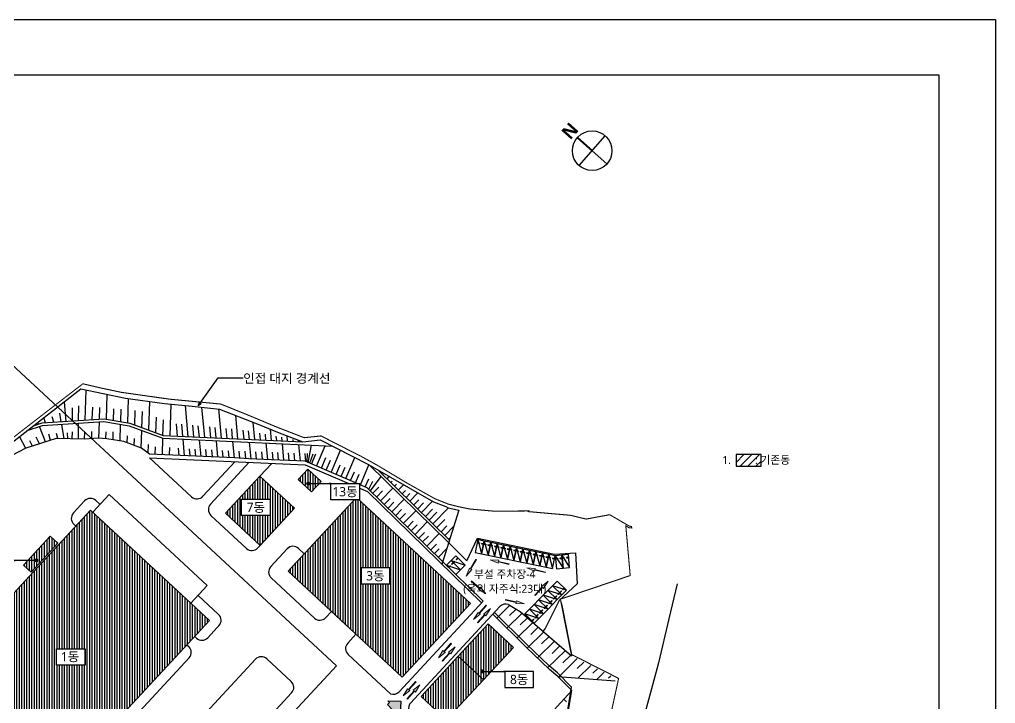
# Model space of a CAD drawing. Header units: millimetres. Extents: x 0 to 841000, y 0 to 594000.
# Drawn here: x 470579 to 841000, y 334608 to 594000 of the extents above; entities that cross this region are included whole.
import ezdxf
from ezdxf.enums import TextEntityAlignment as Align
from ezdxf.xclip import XClip

# ---------------------------------------------------------------- set-up
doc = ezdxf.new("R2010")
doc.units = ezdxf.units.MM
doc.header["$LTSCALE"] = 1000
doc.header["$XCLIPFRAME"] = 0
doc.linetypes.add('XR-SITE PLAN$0$PHANTOM-GAUN', pattern=[30, 20, -2, 2, -2, 2, -2])
doc.layers.get('Defpoints').update_dxf_attribs({"color": 137})
for name, color, linetype in [('HAT', 5, 'Continuous'), ('SYM', 6, 'Continuous'), ('SYM-LEAD', 6, 'Continuous'), ('TEXT', 3, 'Continuous'), ('XR-PLAN$0$WALL-D', 8, 'Continuous'), ('XR-PLAN$0$주차장', 252, 'Continuous'), ('XR-SITE PLAN$0$ETC-8', 8, 'Continuous'), ('XR-SITE PLAN$0$건물', 3, 'Continuous'), ('XR-SITE PLAN$0$대지경계선', 2, 'XR-SITE PLAN$0$PHANTOM-GAUN'), ('XR-SITE PLAN$0$연속주제_국토계획_교통시설', 8, 'Continuous'), ('XR-SITE PLAN$0$입면선', 8, 'Continuous'), ('일반형 주차', 5, 'Continuous')]:
    doc.layers.add(name, color=color, linetype=linetype)
doc.layers.add('XR-PL-B3F$0$ETC-차량동선', color=251, linetype='Continuous', lineweight=13)
doc.styles.add('$0$스타일1', font='malgun.ttf')
doc.styles.add('스타일1', font='malgun.ttf')
doc.styles.add('스타일2', font='malgunbd.ttf')
doc.dimstyles.new('DIM-QD 1', dxfattribs={"dimtxt": 3, "dimasz": 1.5, "dimexe": 1, "dimexo": 0, "dimgap": 1, "dimtad": 1, "dimdec": 3, "dimdsep": 46, "dimlunit": 6, "dimtxsty": '$0$스타일1', "dimblk1": 'ARCHTICK', "dimblk2": 'ARCHTICK', "dimsah": 1, "dimcen": 0, "dimclrd": 256, "dimclre": 256, "dimclrt": 3, "dimazin": 2, "dimtfac": 1, "dimtdec": 3, "dimtix": 1, "dimtmove": 2, "dimatfit": 3, "dimldrblk": 'ARCHTICK', "dimfxl": 1, "dimtolj": 1, "dimtzin": 0, "dimarcsym": 0})

# ---------------------------------------------------------------- blocks, each defined once
blk = doc.blocks.new('north')
at = {"layer": 'SYM', "color": 6}
for p, q in [((-7.5, 0), (7.5, 0)), ((0, 0), (0, -7.5))]:
    blk.add_line(p, q, dxfattribs=at)
at = {"layer": 'SYM', "color": 6, "const_width": 0.714}
blk.add_lwpolyline([(0, 7.5), (0, 0)], dxfattribs=at)
at = {"layer": 'SYM', "color": 6}
blk.add_circle((0, 0), 7.5, dxfattribs=at)
at = {"layer": 'SYM', "color": 3, "style": '스타일2'}
blk.add_text('N', height=5, dxfattribs=at).set_placement((0, 8.82), align=Align.CENTER)
blk = doc.blocks.new('_ARCHTICK')
at = {"color": 0, "linetype": 'ByBlock', "const_width": 0.15}
blk.add_lwpolyline([(-0.5, -0.5), (0.5, 0.5)], dxfattribs=at)
blk = doc.blocks.new('XR-PLAN$0$sheet-line')
at = {"layer": 'Defpoints'}
blk.add_lwpolyline([(168200, -356400), (0, -356400), (0, -237600), (168200, -237600)], close=True, dxfattribs=at)
blk = doc.blocks.new('XR-PLAN')
at = {"layer": 'XR-PLAN$0$WALL-D'}
blk.add_blockref('XR-PLAN$0$sheet-line', (504600, 356400), dxfattribs=at)
blk = doc.blocks.new('0010')
at = {"layer": 'SYM'}
blk.add_hatch(color=1, dxfattribs=at).paths.add_polyline_path([(-135807, 344538), (-136507, 343838), (-136307, 343838), (-136307, 343638), (-135307, 343638), (-135307, 343838), (-135107, 343838)])
at = {"layer": 'SYM', "color": 1}
blk.add_lwpolyline([(-136307, 343638), (-136307, 343838), (-136507, 343838), (-135807, 344538), (-135107, 343838), (-135307, 343838), (-135307, 343638)], close=True, dxfattribs=at)
blk = doc.blocks.new('XR-PLAN$0$확장형주차')
at = {"layer": 'XR-PLAN$0$주차장'}
blk.add_line((-2500, 5100), (0, 100), dxfattribs=at)
at = {"layer": 'XR-PLAN$0$주차장', "color": 5}
blk.add_lwpolyline([(-2500, 100), (0, 100), (0, 5100), (-2500, 5100)], close=True, dxfattribs=at)
at = {"layer": 'XR-PLAN$0$주차장'}
for points in [[(-2400, 3850), (-2400, 4000), (-1650, 4000), (-1650, 3850)], [(-100, 3850), (-100, 4000), (-850, 4000), (-850, 3850)]]:
    blk.add_lwpolyline(points, close=True, dxfattribs=at)
blk = doc.blocks.new('A$Ca532a4fe')
at = {"layer": 'TEXT', "color": 7}
for points in [[(489590, -132323), (500447, -132323), (500447, -138422), (489590, -138422)], [(455734, -138248), (466592, -138248), (466592, -144347), (455734, -144347)], [(501110, -170307), (511967, -170307), (511967, -164208), (501110, -164208)], [(385543, -195010), (396400, -195010), (396400, -201110), (385543, -201110)], [(566543, -203533), (555685, -203533), (555685, -209632), (566543, -209632)]]:
    blk.add_lwpolyline(points, close=True, dxfattribs=at)

msp = doc.modelspace()

# ---------------------------------------------------------------- hatches: boundary and pattern name
at = {"layer": 'HAT'}
h = msp.add_hatch(dxfattribs=at)
h.set_pattern_fill('ANSI31', color=256, scale=666.666667)
h.set_pattern_definition([(45, (4384.4, -800.7), (-1496.7094, 1496.7094), [])])
h.paths.add_polyline_path([(742548, 428999), (742548, 424556), (752037, 424556), (752037, 428999)])
at = {"layer": 'XR-PL-B3F$0$ETC-차량동선'}
for points in [[(643973, 389156), (641892, 385634), (642270, 385411), (640163, 382922), (641326, 385968), (641704, 385745), (643784, 389267)], [(656335, 387331), (652355, 388276), (652254, 387850), (649254, 389126), (652507, 388916), (652406, 388490), (656386, 387544)], [(670153, 384233), (666173, 385178), (666072, 384752), (663071, 386028), (666325, 385818), (666224, 385391), (670204, 384446)], [(642084, 381065), (645197, 378412), (645482, 378745), (647572, 376243), (644771, 377911), (645055, 378245), (641942, 380899)], [(666151, 375729), (668962, 378701), (668643, 379002), (671250, 380961), (669439, 378250), (669121, 378551), (666311, 375578)], [(647679, 371921), (644951, 368873), (644625, 369165), (642889, 366405), (645441, 368435), (645114, 368727), (647843, 371775)], [(644359, 365278), (647087, 368326), (646761, 368618), (649313, 370648), (647577, 367888), (647251, 368180), (644523, 365132)], [(655075, 374004), (659077, 373160), (659168, 373589), (662199, 372389), (658941, 372517), (659032, 372945), (655029, 373790)], [(634331, 357417), (631603, 354369), (631277, 354662), (629541, 351902), (632093, 353931), (631766, 354223), (634495, 357271)], [(631011, 350774), (633739, 353822), (633413, 354115), (635965, 356144), (634229, 353384), (633903, 353676), (631175, 350628)], [(620929, 342967), (618201, 339919), (617875, 340211), (616139, 337451), (618691, 339480), (618364, 339773), (621092, 342821)], [(617609, 336323), (620337, 339371), (620011, 339664), (622562, 341693), (620827, 338933), (620501, 339225), (617772, 336177)]]:
    msp.add_hatch(color=256, dxfattribs=at).paths.add_polyline_path(points)
at = {"layer": 'XR-SITE PLAN$0$ETC-8'}
h = msp.add_hatch(dxfattribs=at)
h.set_pattern_fill('ANSI31', color=256, scale=300, angle=45)
h.paths.add_polyline_path([(334363, 380366), (329011, 385330), (320783, 376458), (326135, 371494)])
h.paths.add_polyline_path([(383832, 421657), (364718, 401047), (405166, 363534), (424280, 384144)])
h.paths.add_polyline_path([(362210, 428076), (355603, 434204), (343355, 420997), (349962, 414869)])
h.paths.add_polyline_path([(471860, 297013), (473454, 295579), (474196, 296404), (472602, 297838)], flags=9)
h.paths.add_polyline_path([(471526, 296285), (474998, 293161), (475706, 293947), (472234, 297071)], flags=9)
h.paths.add_polyline_path([(474233, 385583), (475667, 387177), (474843, 387919), (473408, 386325)], flags=9)
h.paths.add_polyline_path([(474961, 385250), (478086, 388722), (477300, 389429), (474175, 385957)], flags=9)
h = msp.add_hatch(dxfattribs=at)
h.set_pattern_fill('ANSI31', color=256, scale=300, angle=45)
h.paths.add_polyline_path([(575002, 408658), (561836, 420868), (548767, 406776), (561933, 394566)])
h.paths.add_polyline_path([(585019, 418799), (580003, 423451), (576383, 419548), (581400, 414896)])
h.paths.add_polyline_path([(598451, 412734), (572494, 384746), (581483, 376410), (586512, 376607), (625790, 362701), (634539, 364725), (641788, 372542)])
h.paths.add_polyline_path([(586512, 376607), (581483, 376410), (615831, 344554), (634539, 364725), (625790, 362701)])
h = msp.add_hatch(dxfattribs=at)
h.set_pattern_fill('ANSI31', color=256, scale=300, angle=45)
h.paths.add_polyline_path([(442527, 349131), (438612, 352739), (429739, 343109), (433655, 339502)])
h.paths.add_polyline_path([(542628, 366114), (517942, 389008), (509593, 393375), (493313, 403339), (431180, 336344), (439076, 329021), (439436, 329161), (448714, 328985), (452934, 328821), (457541, 328352), (461455, 328689), (460632, 334256), (459805, 340324), (459818, 349890), (460789, 358110), (460943, 359960), (461222, 366675), (470554, 368128), (474066, 360398), (478173, 351137), (468394, 340372), (468018, 331743), (470756, 324115), (476929, 319990), (482799, 316825), (487425, 314339), (492393, 311949)])
h.paths.add_polyline_path([(474066, 360398), (470554, 368128), (461222, 366675), (460943, 359960), (460789, 358110), (459818, 349890), (459805, 340324), (460632, 334256), (461455, 328689), (457541, 328352), (452934, 328821), (448714, 328985), (439436, 329161), (439076, 329021), (446215, 322400), (457768, 323704), (459695, 322667), (465539, 319991), (474693, 315588), (478814, 313597), (483217, 311427), (488972, 308580), (489179, 308483), (492393, 311949), (487425, 314339), (482799, 316825), (476929, 319990), (470756, 324115), (468018, 331743), (468394, 340372), (478173, 351137)])
h.paths.add_polyline_path([(483217, 311427), (478814, 313597), (474693, 315588), (465539, 319991), (459695, 322667), (457768, 323704), (446215, 322400), (476251, 294543), (489179, 308483), (488972, 308580)])
h.paths.add_polyline_path([(497556, 407915), (493313, 403339), (509593, 393375), (517942, 389008)])
h.paths.add_polyline_path([(580231, 300151), (561653, 317381), (540069, 294107), (540341, 294014), (556261, 287727), (567237, 283367, 0.5209097), (567688, 286625), (566952, 287356), (568146, 288644), (568921, 287956)])
h.paths.add_polyline_path([(556261, 287727), (540341, 294014), (540069, 294107), (536645, 290415), (560236, 281112), (560915, 280847), (564198, 284387), (564958, 283682, 0.3150025), (567237, 283367)])
h.paths.add_polyline_path([(561619, 280082), (560859, 280787), (560915, 280847), (560236, 281112), (536645, 290415), (519443, 271868), (538021, 254638)])
h.paths.add_polyline_path([(536645, 290415), (531994, 292252), (520891, 296014), (518444, 296856), (506447, 283920), (519443, 271868)])
h.paths.add_polyline_path([(521701, 300367), (518444, 296856), (520891, 296014), (531994, 292252), (536602, 290432), (536645, 290415), (540069, 294107)])
h.paths.add_polyline_path([(561653, 317381), (548657, 329433), (537896, 317829), (538640, 317108), (537446, 315820), (536662, 316499, 1), (533932, 313556), (534692, 312851), (531353, 309251), (530593, 309956), (521701, 300367), (540069, 294107)])
h.paths.add_polyline_path([(500129, 271925), (497616, 274256), (496595, 273156), (499109, 270825)])
h.paths.add_polyline_path([(474961, 385250), (478086, 388722), (477300, 389429), (474175, 385957)], flags=25)
h.paths.add_polyline_path([(471860, 297013), (473454, 295579), (474196, 296404), (472602, 297838)], flags=25)
h.paths.add_polyline_path([(471526, 296285), (474998, 293161), (475706, 293947), (472234, 297071)], flags=9)
h = msp.add_hatch(dxfattribs=at)
h.set_pattern_fill('ANSI31', color=256, scale=300, angle=45)
h.paths.add_polyline_path([(485146, 395389), (482228, 398078), (472053, 387034), (474971, 384346)])
h = msp.add_hatch(dxfattribs=at)
h.set_pattern_fill('ANSI31', color=256, scale=300, angle=45)
h.paths.add_polyline_path([(243433, 332654), (260450, 350969), (234810, 374793), (217793, 356478)])
h.paths.add_polyline_path([(268582, 319957), (275248, 313775), (284295, 323530), (277629, 329713)])
h.paths.add_polyline_path([(272634, 304614), (270211, 306854), (267292, 303696), (269716, 301456)])
h.paths.add_polyline_path([(273843, 313714), (267978, 319154), (264034, 314901), (269899, 309461)])
h.paths.add_polyline_path([(299993, 353527), (305126, 348767), (313901, 358229), (313772, 358478), (308833, 363059)])
h.paths.add_polyline_path([(471860, 297013), (473454, 295579), (474196, 296404), (472602, 297838)], flags=9)
h.paths.add_polyline_path([(471526, 296285), (474998, 293161), (475706, 293947), (472234, 297071)], flags=9)
h.paths.add_polyline_path([(474233, 385583), (475667, 387177), (474843, 387919), (473408, 386325)], flags=9)
h.paths.add_polyline_path([(474961, 385250), (478086, 388722), (477300, 389429), (474175, 385957)], flags=9)
h = msp.add_hatch(dxfattribs=at)
h.set_pattern_fill('ANSI31', color=256, scale=300, angle=45)
h.paths.add_polyline_path([(515769, 266275), (506477, 257153), (515938, 248378), (524786, 257257)])
h.paths.add_polyline_path([(640374, 224486), (637814, 221726), (640753, 211365), (657462, 208637)])
h.paths.add_polyline_path([(637814, 221726), (632442, 215933), (636644, 212036), (640753, 211365)])
h.paths.add_polyline_path([(640753, 211365), (636644, 212036), (641961, 207105)])
h.paths.add_polyline_path([(657462, 208637), (640753, 211365), (641961, 207105), (649530, 200085)])
h.paths.add_polyline_path([(672763, 300394), (666157, 306521), (664762, 305017), (663441, 306241), (658358, 300760), (659678, 299536), (657707, 297410), (659736, 295528), (660146, 295586), (666149, 293262), (666285, 293408), (666654, 293066), (667900, 292583), (672648, 297703), (671368, 298889)])
edge = h.paths.add_edge_path()
edge.add_line((659736, 295528), (658536, 295360))
edge.add_ellipse((661166, 294443), major_axis=(665, 2740), ratio=0.9877038, start_angle=84.4852, end_angle=237.48718)
edge.add_line((663090, 292417), (659736, 295528))
h.paths.add_polyline_path([(660146, 295586), (659736, 295528), (663090, 292417), (664313, 291283), (666149, 293262)])
h.paths.add_polyline_path([(658073, 355890), (648486, 364781), (637089, 352491), (646676, 343600)])
h.paths.add_polyline_path([(646676, 343600), (637089, 352491), (622978, 337276), (632564, 328385)])
at = {"layer": 'XR-SITE PLAN$0$입면선'}
h = msp.add_hatch(color=256, dxfattribs=at)
h.paths.add_polyline_path([(538363, 447472), (539565, 448241), (539141, 448552)])
h.paths.add_polyline_path([(539141, 448552), (538718, 448863), (538363, 447472)])

# ---------------------------------------------------------------- linework, layer by layer
at = {"layer": 'Defpoints'}
msp.add_line((590883, 348897), (394290, 136922), dxfattribs=at)
for points in [[(841000, 0), (0, 0), (0, 594000), (841000, 594000)], [(46500, 573000), (819500, 573000), (819500, 21000), (46500, 21000)]]:
    msp.add_lwpolyline(points, close=True, dxfattribs=at)
msp.add_lwpolyline([(356065, 566675), (412811, 514047), (412811, 514047), (590883, 348897)], dxfattribs=at)
at = {"layer": 'HAT', "color": 6}
msp.add_lwpolyline([(742548, 424556), (752037, 424556), (752037, 428999), (742548, 428999)], close=True, dxfattribs=at)
at = {"layer": 'SYM-LEAD', "ltscale": 1.2}
for p, q in [((538363, 447472), (546017, 458094)), ((546017, 458094), (555474, 458094))]:
    msp.add_line(p, q, dxfattribs=at)
at = {"layer": 'XR-PL-B3F$0$ETC-차량동선'}
for points in [[(643784, 389267), (643973, 389156), (641892, 385634), (642270, 385411), (640163, 382922), (641326, 385968), (641704, 385745)], [(656386, 387544), (656335, 387331), (652355, 388276), (652254, 387850), (649254, 389126), (652507, 388916), (652406, 388490)], [(670204, 384446), (670153, 384233), (666173, 385178), (666072, 384752), (663071, 386028), (666325, 385818), (666224, 385391)], [(641942, 380899), (642084, 381065), (645197, 378412), (645482, 378745), (647572, 376243), (644771, 377911), (645055, 378245)], [(666311, 375578), (666151, 375729), (668962, 378701), (668643, 379002), (671250, 380961), (669439, 378250), (669121, 378551)], [(647843, 371775), (647679, 371921), (644951, 368873), (644625, 369165), (642889, 366405), (645441, 368435), (645114, 368727)], [(644523, 365132), (644359, 365278), (647087, 368326), (646761, 368618), (649313, 370648), (647577, 367888), (647251, 368180)], [(655029, 373790), (655075, 374004), (659077, 373160), (659168, 373589), (662199, 372389), (658941, 372517), (659032, 372945)], [(634495, 357271), (634331, 357417), (631603, 354369), (631277, 354662), (629541, 351902), (632093, 353931), (631766, 354223)], [(631175, 350628), (631011, 350774), (633739, 353822), (633413, 354115), (635965, 356144), (634229, 353384), (633903, 353676)], [(621092, 342821), (620929, 342967), (618201, 339919), (617875, 340211), (616139, 337451), (618691, 339480), (618364, 339773)], [(617772, 336177), (617609, 336323), (620337, 339371), (620011, 339664), (622562, 341693), (620827, 338933), (620501, 339225)]]:
    msp.add_lwpolyline(points, close=True, dxfattribs=at)
at = {"layer": 'XR-SITE PLAN$0$건물', "color": 7}
for points in [[(585019, 418799), (580003, 423451), (576383, 419548), (581400, 414896)], [(641788, 372542), (598451, 412734), (572494, 384746), (615831, 344554)], [(542628, 366114), (497556, 407915), (431180, 336344), (476251, 294543)], [(482228, 398078), (472053, 387034), (474971, 384346), (485146, 395389)], [(637089, 352491), (622978, 337276), (632564, 328385), (646676, 343600)]]:
    msp.add_lwpolyline(points, close=True, dxfattribs=at)
for points in [[(561933, 394566), (575002, 408658), (561836, 420868), (548767, 406776), (561933, 394566)], [(646676, 343600), (658073, 355890), (648486, 364781), (637089, 352491)]]:
    msp.add_lwpolyline(points, dxfattribs=at)
at = {"layer": 'XR-SITE PLAN$0$대지경계선', "const_width": 400}
msp.add_lwpolyline([(443073, 415972), (478705, 443608), (494629, 455855), (501626, 454218), (509203, 452614), (527605, 450009), (546992, 448160), (558465, 443514), (568037, 439498), (578607, 435410), (585025, 436063), (600159, 428360), (606377, 424946), (617868, 418069), (628132, 412313), (633413, 410175), (638351, 408980), (641648, 408345), (650854, 407525), (661097, 407603), (663472, 407626), (663913, 407628), (663668, 407377), (679717, 405969), (685627, 404539), (692794, 405874), (694565, 406204), (702098, 401828), (702855, 401750), (702956, 401165), (701843, 401279), (700689, 401998), (702363, 383121), (675831, 374146), (676560, 371618), (680181, 353108), (681791, 352328), (695009, 345630), (697534, 344303), (697949, 344054), (694340, 327491)], dxfattribs=at)
at = {"layer": 'XR-SITE PLAN$0$연속주제_국토계획_교통시설', "color": 1, "linetype": 'Continuous', "ltscale": 3}
msp.add_lwpolyline([(720163, 379934), (717038, 366756), (713060, 350074), (712125, 346270), (702495, 310787), (700164, 302666), (684091, 243453)], dxfattribs=at)
at = {"layer": 'XR-SITE PLAN$0$입면선'}
for p, q in [((443167, 414577), (493847, 453879)), ((493847, 453879), (510744, 450401)), ((495505, 442078), (495852, 453466)), ((488323, 441603), (487615, 449046)), ((503614, 442391), (503901, 451810)), ((510744, 450401), (525631, 448394)), ((511672, 441037), (511952, 450238)), ((519685, 438219), (520018, 449151)), ((525631, 448394), (536169, 447318)), ((538718, 448863), (538363, 447472)), ((539565, 448241), (538363, 447472)), ((538718, 448863), (539565, 448241)), ((486409, 441476), (485880, 444653)), ((490646, 441757), (490666, 446775)), ((492975, 441911), (493028, 447457)), ((498210, 442257), (498356, 447039)), ((500915, 442436), (501049, 446828)), ((506300, 441939), (506436, 446405)), ((508986, 441488), (509129, 446194)), ((514346, 440199), (514516, 445772)), ((517016, 439209), (517200, 445278)), ((527719, 436082), (528087, 448143)), ((534620, 435777), (533536, 447586)), ((536169, 447318), (546469, 446272)), ((540874, 435502), (539824, 446946)), ((547244, 435221), (546228, 446296)), ((546469, 446272), (560743, 440647)), ((475875, 439942), (479132, 440995)), ((477785, 440560), (477526, 441222)), ((479132, 440995), (502661, 442551)), ((479324, 439994), (502609, 441534)), ((480387, 441078), (479823, 443003)), ((483540, 441287), (482999, 443376)), ((492907, 434883), (492965, 440896)), ((500694, 435152), (500885, 441420)), ((502609, 441534), (512172, 439926)), ((502661, 442551), (512434, 440908)), ((512434, 440908), (525142, 436195)), ((522355, 437229), (522538, 443235)), ((525024, 436239), (525206, 442214)), ((553499, 434945), (552684, 443823)), ((559869, 434665), (559267, 441229)), ((473523, 438118), (479324, 439994)), ((480441, 433785), (478155, 439616)), ((487485, 435019), (486576, 440473)), ((488953, 434982), (488738, 437243)), ((490619, 434940), (490629, 437599)), ((495284, 434829), (495368, 437570)), ((497990, 435008), (498072, 437703)), ((503390, 435035), (503470, 437675)), ((506077, 434621), (506169, 437642)), ((508763, 434170), (508955, 440467)), ((512172, 439926), (524937, 435192)), ((516780, 431472), (516983, 438142)), ((530538, 435957), (530104, 440689)), ((532579, 435867), (532154, 440496)), ((536793, 435682), (536387, 440098)), ((538833, 435592), (538438, 439906)), ((543163, 435401), (542787, 439497)), ((545204, 435311), (544837, 439304)), ((549418, 435125), (549071, 438907)), ((551458, 435035), (551121, 438714)), ((555788, 434845), (555470, 438305)), ((557828, 434755), (557530, 438011)), ((560743, 440647), (569153, 437207)), ((562081, 434567), (561842, 437172)), ((566162, 434387), (565777, 438588)), ((569153, 437207), (578151, 433859)), ((472951, 431353), (470616, 435863)), ((484487, 435094), (473005, 431381)), ((475549, 432204), (474524, 434184)), ((478157, 433047), (476943, 435557)), ((482345, 434401), (481650, 436772)), ((495223, 434825), (484487, 435094)), ((485146, 435077), (484653, 436982)), ((500380, 435166), (495223, 434825)), ((503692, 435022), (500380, 435166)), ((510123, 433941), (503692, 435022)), ((516881, 431434), (510123, 433941)), ((511441, 433452), (511522, 436124)), ((514111, 432462), (514189, 435040)), ((524803, 428976), (524993, 435189)), ((524937, 435192), (589476, 432196)), ((525142, 436195), (578151, 433859)), ((533247, 428585), (532674, 434833)), ((539503, 428294), (538930, 434542)), ((545875, 427999), (545301, 434247)), ((552131, 427708), (551557, 433956)), ((558502, 427412), (557929, 433661)), ((564122, 434477), (563912, 436769)), ((568203, 434297), (568050, 435963)), ((570244, 434207), (570120, 435560)), ((572284, 434117), (572101, 436110)), ((574458, 434022), (574393, 434728)), ((576498, 433932), (576447, 434493)), ((578151, 433859), (584724, 434644)), ((584724, 434644), (602829, 425319)), ((473005, 431381), (467702, 428704)), ((519878, 429205), (516881, 431434)), ((519421, 429545), (519523, 432873)), ((522107, 429102), (522194, 431936)), ((527499, 428851), (527584, 431635)), ((531206, 428679), (530952, 431447)), ((535288, 428490), (535038, 431218)), ((537462, 428389), (537213, 431097)), ((541544, 428199), (541299, 430869)), ((543834, 428093), (543591, 430741)), ((547916, 427904), (547674, 430538)), ((550089, 427803), (549845, 430462)), ((554172, 427613), (553923, 430320)), ((556461, 427507), (556210, 430240)), ((560543, 427318), (560288, 430097)), ((562756, 427215), (562498, 430020)), ((564797, 427120), (564224, 433368)), ((566838, 427026), (566576, 429878)), ((568879, 426931), (568615, 429806)), ((570920, 426836), (570347, 433084)), ((577176, 426546), (576603, 432794)), ((580192, 425931), (581411, 432571)), ((583278, 424621), (586552, 432332)), ((588881, 422242), (592456, 430661)), ((552175, 427706), (519878, 429205)), ((519961, 427825), (535912, 413031)), ((519961, 427825), (579019, 425084)), ((552378, 426320), (540203, 413192)), ((557745, 426071), (543062, 410240)), ((557662, 427451), (552175, 427706)), ((566212, 427055), (557662, 427451)), ((578936, 426464), (566212, 427055)), ((572961, 426741), (572693, 429664)), ((575135, 426641), (574864, 429588)), ((602576, 416427), (578936, 426464)), ((579227, 426341), (578942, 429445)), ((579738, 426124), (579847, 429414)), ((580755, 425692), (581994, 429339)), ((581415, 425412), (583067, 429301)), ((585141, 423830), (586841, 427835)), ((587004, 423039), (588658, 426935)), ((594470, 419869), (597869, 427874)), ((561836, 420868), (566294, 425675)), ((579019, 425084), (602659, 415047)), ((590744, 421451), (592306, 425129)), ((592607, 420660), (594123, 424229)), ((596236, 419119), (597661, 422476)), ((599962, 417537), (603180, 425118)), ((602829, 425319), (627713, 411085)), ((603281, 425060), (633464, 395499)), ((606758, 423071), (633805, 396582)), ((575002, 408658), (561836, 420868)), ((598099, 418328), (599478, 421576)), ((601825, 416746), (603111, 419777)), ((603170, 415845), (604628, 418925)), ((603744, 415283), (607801, 420634)), ((608417, 421447), (608775, 421918)), ((610062, 419835), (610908, 420698)), ((611508, 418419), (612033, 418955)), ((630830, 388755), (602576, 416427)), ((602659, 415047), (645867, 372728)), ((604693, 414353), (606939, 416646)), ((606139, 412937), (608380, 415224)), ((607585, 411521), (612246, 416280)), ((612954, 417003), (613714, 417778)), ((614400, 415587), (616355, 417582)), ((615846, 414171), (617075, 415425)), ((495277, 411409), (491051, 406852)), ((504653, 413816), (498430, 407105)), ((504653, 413816), (498430, 407105)), ((501182, 410073), (499567, 411571)), ((541844, 379323), (504653, 413816)), ((541844, 379323), (504653, 413816)), ((609031, 410105), (611261, 412382)), ((611923, 407273), (616584, 412032)), ((617292, 412755), (618755, 414248)), ((618738, 411338), (621802, 414466)), ((620184, 409922), (622116, 411895)), ((623170, 406998), (627367, 411283)), ((561022, 393584), (575002, 408658)), ((610477, 408689), (612702, 410961)), ((613369, 405856), (615584, 408118)), ((616355, 402932), (621016, 407691)), ((621724, 408414), (623906, 410642)), ((624616, 405581), (627267, 408288)), ((627508, 402749), (633422, 408788)), ((627713, 411085), (632370, 409338)), ((637371, 407935), (630913, 387375)), ((632370, 409338), (633238, 408828)), ((633238, 408828), (637371, 407935)), ((543224, 405950), (556732, 393422)), ((614815, 404440), (617025, 406697)), ((617801, 401516), (620000, 403761)), ((626062, 404165), (628948, 407112)), ((628954, 401333), (631949, 404391)), ((491954, 401874), (491212, 402562)), ((619247, 400099), (621441, 402340)), ((620693, 398683), (625354, 403442)), ((630566, 399754), (632731, 401965)), ((632012, 398338), (635463, 401861)), ((622139, 397267), (624323, 399497)), ((623585, 395851), (625764, 398076)), ((625197, 394272), (629858, 399031)), ((633458, 396922), (634125, 397603)), ((572205, 393260), (565940, 386504)), ((578669, 391405), (576495, 393421)), ((626643, 392856), (628811, 395070)), ((628089, 391440), (629896, 393285)), ((629535, 390024), (632788, 393345)), ((630981, 388608), (631450, 389087)), ((646163, 373738), (630830, 388755)), ((582499, 367007), (566101, 382214)), ((535621, 372613), (541844, 379323)), ((535621, 372613), (541844, 379323)), ((546123, 368394), (538373, 375581)), ((614650, 339068), (646498, 373408)), ((618947, 334739), (652903, 371352)), ((646498, 373408), (646163, 373738)), ((651686, 366990), (656656, 371842)), ((656166, 372138), (660623, 369448)), ((676074, 373168), (680110, 352714)), ((586789, 367168), (588943, 369491)), ((662985, 355841), (650209, 368447)), ((662903, 357221), (650838, 369125)), ((655528, 363199), (661318, 368851)), ((656574, 367991), (659043, 370401)), ((660611, 364389), (663373, 367086)), ((660623, 369448), (680110, 352714)), ((542058, 359547), (545596, 363362)), ((546284, 364103), (545596, 363362)), ((659371, 359407), (665428, 365322)), ((664647, 360787), (667483, 363557)), ((537026, 360073), (537768, 359385)), ((595136, 357495), (598253, 360856)), ((663217, 355619), (669539, 361792)), ((668684, 357186), (671594, 360027)), ((534074, 356890), (534816, 356202)), ((671634, 348867), (662903, 357221)), ((671716, 347487), (662985, 355841)), ((667118, 351886), (673649, 358262)), ((672720, 353584), (675704, 356497)), ((514472, 329802), (534977, 351912)), ((611388, 338282), (595297, 353205)), ((671020, 348153), (677759, 354732)), ((676757, 349982), (679814, 352967)), ((529166, 317977), (560125, 351358)), ((564415, 351520), (573694, 342914)), ((674795, 346179), (671634, 348867)), ((675281, 344770), (682283, 351606)), ((682279, 347831), (684821, 350313)), ((682470, 344247), (687359, 349020)), ((674878, 344799), (671716, 347487)), ((680118, 340847), (674795, 346179)), ((680201, 339467), (674878, 344799)), ((674878, 344799), (696597, 343219)), ((688202, 346071), (689897, 347726)), ((689660, 343724), (692435, 346433)), ((694126, 344312), (694973, 345140)), ((677867, 327323), (680118, 340847)), ((557622, 321120), (573856, 338624)), ((680201, 339467), (648946, 305766)), ((677949, 325943), (680201, 339467)), ((677163, 336191), (678152, 335205))]:
    msp.add_line(p, q, dxfattribs=at)
msp.add_lwpolyline([(633464, 395499), (640361, 388744), (644346, 397312), (673598, 391291), (681553, 391722), (682187, 380039), (675447, 373631), (670082, 363090), (669210, 362074)], dxfattribs=at)
for centre, start, end in [((497503, 409345), 47.1562, 137.1562), ((537977, 415257), 227.1562, 317.1562), ((545288, 408176), 137.1562, 227.1562), ((493276, 404788), 137.1562, 227.1562), ((558796, 395648), 227.1562, 317.1562), ((574431, 391195), 47.1562, 137.1562), ((568166, 384440), 137.1562, 227.1562), ((655127, 369285), 69.99809, 137.21645), ((655127, 369285), 47.1562, 47.78945), ((544058, 366168), 317.1562, 47.1562), ((584563, 369232), 227.1562, 317.1562), ((539832, 361611), 227.1562, 317.1562), ((532751, 353976), 317.1562, 47.1562), ((597362, 355431), 137.1562, 227.1562), ((562351, 349294), 47.1562, 137.1562), ((571630, 340688), 317.1562, 47.1562), ((612426, 341135), 249.99809, 317.21645), ((621293, 332811), 133.73206, 200.95041)]:
    msp.add_arc(centre, 3036, start, end, dxfattribs=at)

# ---------------------------------------------------------------- block references
ref = msp.add_blockref('XR-PLAN', (44602, 42313), dxfattribs=dict(rotation=47.15620461601618))
XClip(ref).set_block_clipping_path([(361500.0000000001, 12508.6156973273), (450227.1653741396, 87946.2503726115)])
at = {"layer": 'SYM'}
for name, p, xscale, yscale, zscale, rotation in [('north', (687923, 544251), 1000.000000000001, 1000.000000000001, 1000.000000000001, 48.3549383988049), ('0010', (-184623, -1332085), 4.994054696788651, 4.994054696788651, 4.994054696788651, 312.8606675128921)]:
    msp.add_blockref(name, p, dxfattribs=dict(at, xscale=xscale, yscale=yscale, zscale=zscale, rotation=rotation))
at = {"layer": 'XR-PLAN$0$주차장', "color": 5}
for p, rotation in [((645948, 391231), 348.3187396826218), ((648396, 390724), 348.3187396826218), ((650845, 390218), 348.3187396826218), ((653293, 389712), 348.3187396826218), ((655741, 389206), 348.3187396826218), ((658189, 388700), 348.3187396826218), ((660637, 388194), 348.3187396826218), ((663086, 387687), 348.3187396826218), ((665534, 387181), 348.3187396826218), ((639763, 387005), 45.5963478184012), ((667982, 386675), 348.3187396826218), ((670430, 386169), 348.3187396826218), ((672879, 385663), 348.3187396826218), ((676877, 385813), 5.367892856602488), ((679366, 386047), 5.367892856602488), ((638014, 385219), 45.5963478184012), ((671035, 377549), 225.5963478184012), ((672784, 379335), 225.5963478184012), ((667536, 373976), 225.5963478184012), ((669286, 375763), 225.5963478184012), ((664038, 370404), 225.5963478184012), ((665787, 372190), 225.5963478184012), ((662289, 368618), 225.5963478184012)]:
    msp.add_blockref('XR-PLAN$0$확장형주차', p, dxfattribs=dict(at, rotation=rotation))

# ---------------------------------------------------------------- texts
at = {"layer": 'TEXT', "style": '스타일1'}
msp.add_text('인접 대지 경계선', height=3500, dxfattribs=at).set_placement((555474, 456181))
msp.add_text('1.         : 기존동', height=3000, dxfattribs=at).set_placement((737284, 424556), align=Align.BOTTOM_LEFT)
at = {"layer": 'TEXT', "color": 3, "style": '스타일1'}
for s, p in [('부설 주차장-4', (654723, 383658)), ('(옥외 자주식:23대)', (654723, 378105))]:
    msp.add_text(s, height=3000, dxfattribs=at).set_placement(p, align=Align.MIDDLE_CENTER)

# ---------------------------------------------------------------- leaders
at = {"layer": 'SYM-LEAD'}
for points in [[(580113, 417974), (588708, 417974), (588166, 417974)], [(477023, 388856), (468428, 388856), (468969, 388856)]]:
    msp.add_leader(points, dimstyle='DIM-QD 1', override={"dimscale": 1000, "dimasz": 1.5, "dimtad": 0, "dimclrd": 6, "dimldrblk": 'DOT'}, dxfattribs=at)

# ---------------------------------------------------------------- next in the draw order: wipeouts: each hides what was drawn before it
for points in [[(588708, 417974), (588708, 411875), (599566, 411875), (599566, 417974)], [(554852, 412049), (554852, 405950), (565710, 405950), (565710, 412049)], [(600228, 386089), (600228, 379990), (611086, 379990), (611086, 386089)], [(484319, 355411), (484319, 349312), (495177, 349312), (495177, 355411)], [(654804, 346764), (654804, 340664), (665661, 340664), (665661, 346764)]]:
    msp.add_wipeout(points)

# ---------------------------------------------------------------- next in the draw order: block references
at = {"layer": '일반형 주차'}
msp.add_blockref('A$Ca532a4fe', (99118, 550297), dxfattribs=at)

# ---------------------------------------------------------------- next in the draw order: texts
at = {"layer": 'TEXT', "style": '스타일1'}
for s, p in [('13동', (594137, 414924)), ('7동', (560281, 408999)), ('3동', (605657, 383039)), ('1동', (489748, 352361)), ('8동', (660233, 343714))]:
    msp.add_text(s, height=3500, dxfattribs=at).set_placement(p, align=Align.MIDDLE_CENTER)

# ---------------------------------------------------------------- next in the draw order: leaders
at = {"layer": 'SYM-LEAD'}
msp.add_leader([(646208, 346764), (654804, 346764), (654262, 346764)], dimstyle='DIM-QD 1', override={"dimscale": 1000, "dimasz": 1.5, "dimtad": 0, "dimclrd": 6, "dimldrblk": 'DOT'}, dxfattribs=at)

doc.saveas('drawing.dxf')
